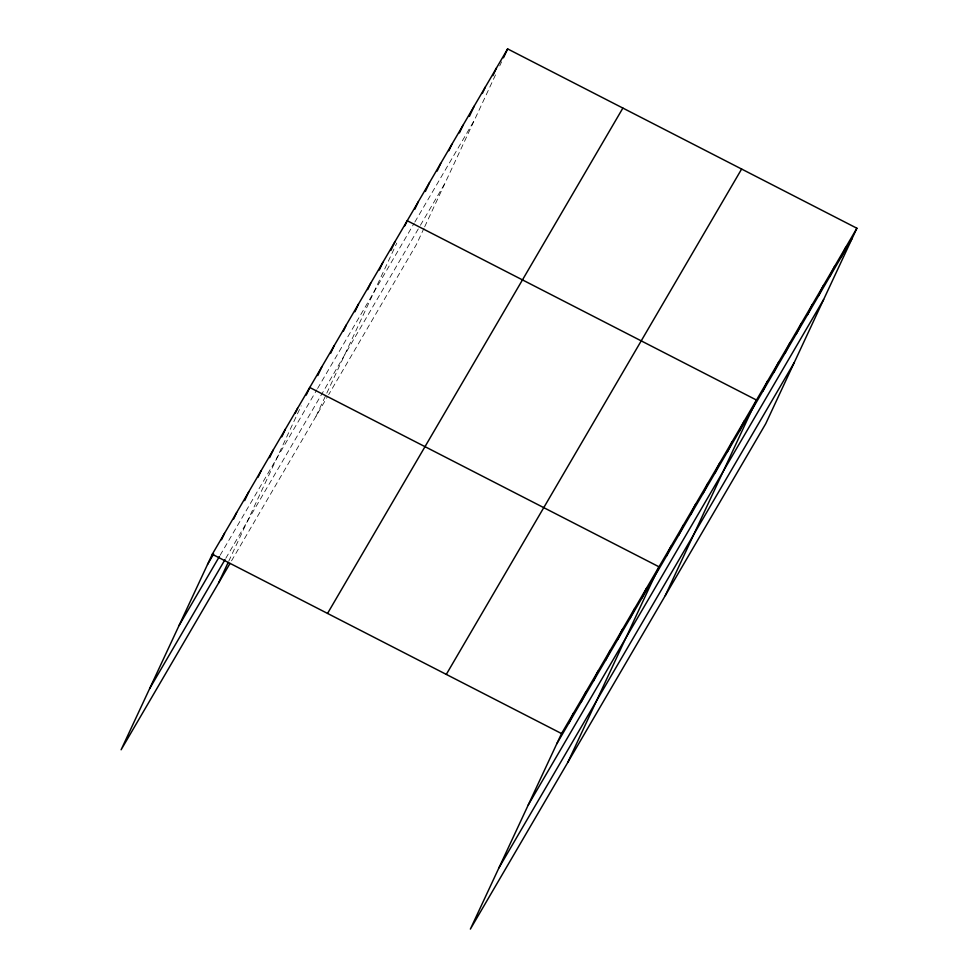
<?xml version="1.0" encoding="UTF-8"?>
<svg xmlns="http://www.w3.org/2000/svg" width="978" height="978" viewBox="0 0 978 978"><rect width="100%" height="100%" fill="white"/><g stroke="black" fill="none" stroke-linecap="round" stroke-linejoin="round"><path stroke-width="0.73" stroke-dasharray="4.89 3.67" d="M228.718 561.262L301.2 405.833M316.041 416.237L325.54 395.858M326.811 393.132L396.75 243.143M424.061 228.118L416.457 244.427L328.681 394.611M424.696 226.749L495.907 74.035M499.709 65.881L501.604 61.81M220.136 555.247L316.835 389.782M317.593 388.486L414.11 223.339M414.855 222.067L474.354 120.245M225.771 558.328L419.684 226.541M420.43 225.258L444.966 183.265M231.517 560.859L327.19 397.154"/><path stroke-width="1.47" d="M856.887 228.229L561.543 733.573L470.369 929.1L765.713 423.743L856.887 228.229L507.631 48.9L212.287 554.257L121.113 749.771L230.001 563.462M221.505 539.77L224.475 533.413M233.681 518.927L236.652 512.558M244.683 500.626L248.84 491.714M258.045 477.24L261.016 470.87M269.635 457.667L273.204 450.027M281.823 436.824L285.38 429.183M295.197 413.425L297.569 408.327M218.571 583.01L228.082 562.619M306.187 395.124L309.745 387.484L659.013 566.812L567.839 762.339M317.777 375.552L321.933 366.64M330.552 353.437L334.109 345.796M343.327 331.322L346.298 324.953M354.916 311.75L358.486 304.109M367.691 289.622L370.662 283.253M379.281 270.05L382.85 262.41M390.87 250.478L395.026 241.566M404.831 225.82L407.215 220.722L756.471 400.039L665.297 595.565M414.806 209.268L418.364 201.627M425.369 191.456L429.525 182.544M437.117 171.089L440.687 163.448M448.865 150.722L451.836 144.353M459.428 132.91L462.997 125.27M469.403 116.358L474.159 106.174M482.337 93.448L485.308 87.079M492.9 75.636L496.469 67.995M503.462 57.812L507.631 48.9M568.976 722.925L573.731 712.73M581.164 702.082L585.908 691.886M593.34 681.226L598.096 671.042M605.529 660.382L610.284 650.199M617.705 639.539L622.46 629.343M629.893 618.695L634.649 608.499M642.069 597.851L646.825 587.656M666.446 556.152L671.189 545.968M678.622 535.308L683.377 525.125M690.81 514.465L695.554 504.269M702.986 493.621L707.742 483.425M715.175 472.777L719.918 462.582M727.351 451.922L732.106 441.738M739.539 431.078L744.282 420.895M762.877 391.139L767.632 380.955M774.038 372.056L778.781 361.86M785.187 352.96L789.943 342.777M796.349 333.865L801.104 323.681M807.51 314.782L812.253 304.586M818.659 295.686L823.415 285.503M829.821 276.591L834.564 266.407M840.97 257.507L845.725 247.312M207.544 564.44L213.632 554.025M179.023 625.602L219.378 556.555M149.634 688.622L225.013 559.636M327.544 613.426L622.876 108.081M446.298 674.404L741.63 169.047M556.8 743.769L852.131 238.412M528.279 804.931L823.61 299.574M498.89 867.938L794.234 362.581M212.287 554.257L561.543 733.573"/></g></svg>
